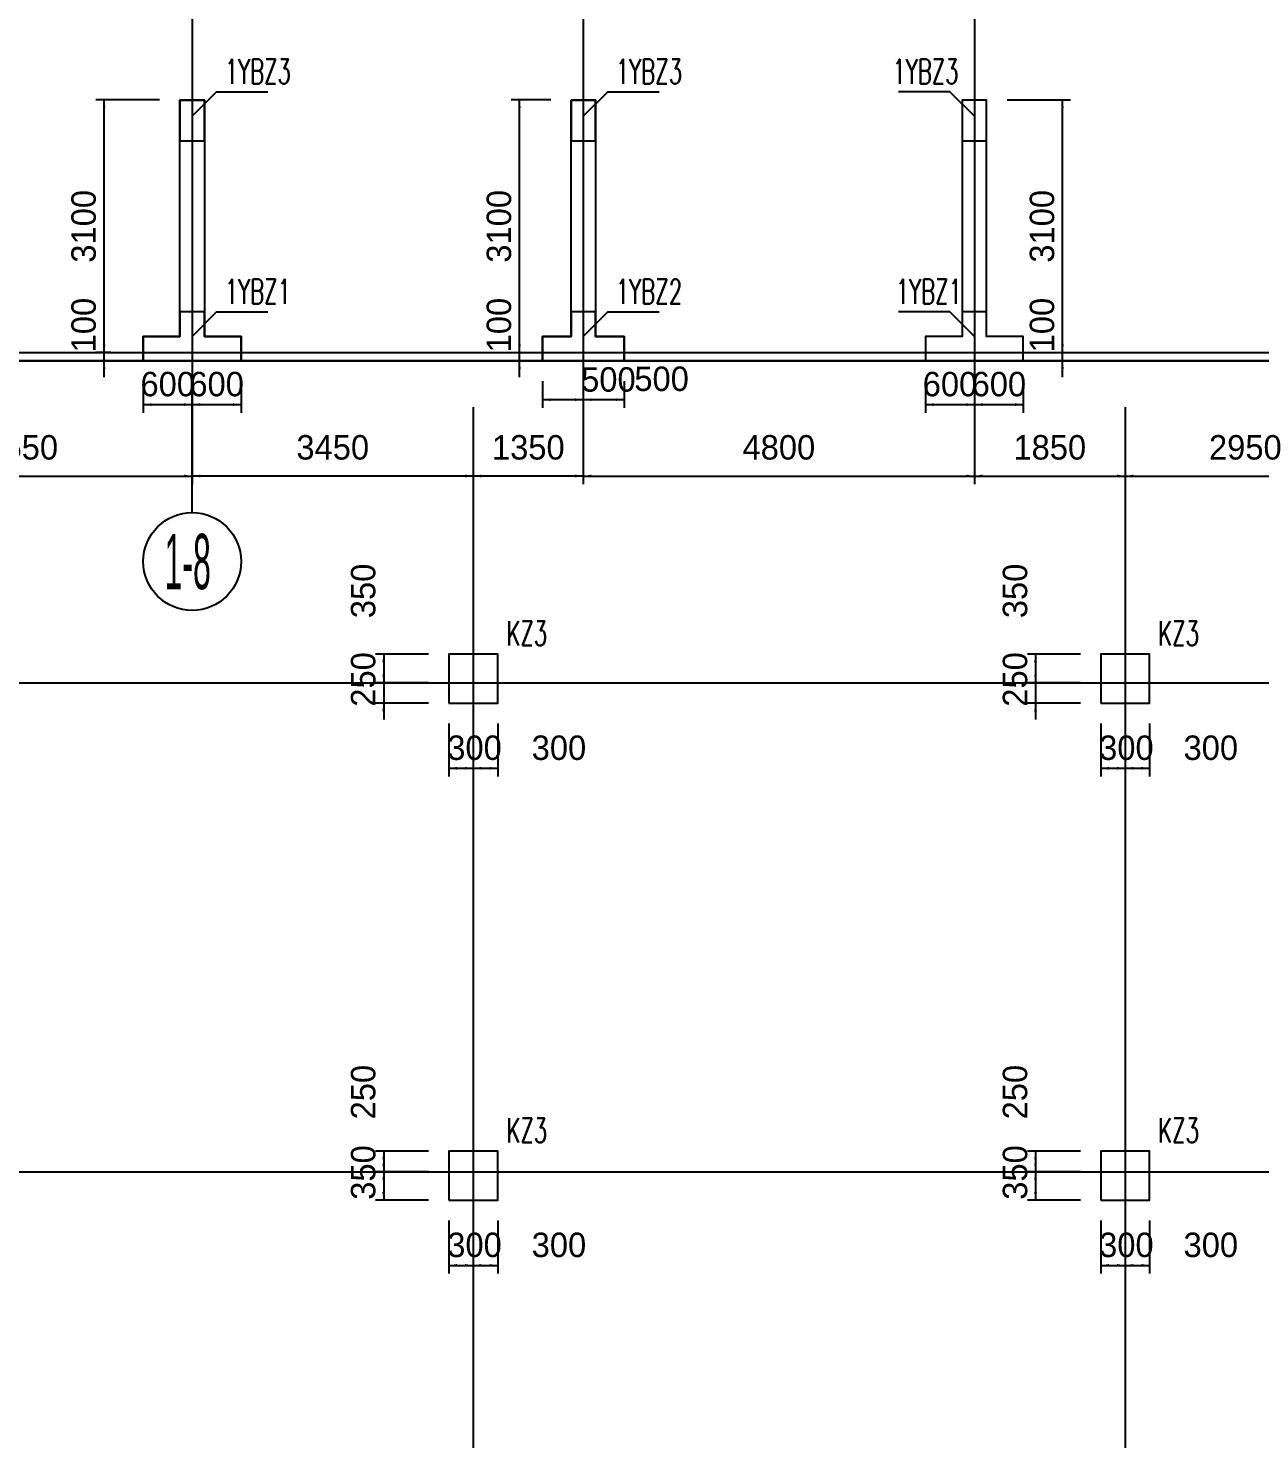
# Model space of a CAD drawing. Extents: x 19107 to 699106, y -67310 to 245688.
# Drawn here: x 621296 to 636410, y 203810 to 221119 of the extents above; entities that cross this region are included whole.
import ezdxf

# ---------------------------------------------------------------- set-up
doc = ezdxf.new("R2010")
doc.units = 0
doc.header["$LTSCALE"] = 100
doc.header["$MEASUREMENT"] = 0
doc.linetypes.add('DASHED', pattern=[19.05, 12.7, -6.35])
for name, color, linetype in [('b边缘构件', 235, 'Continuous'), ('COLU', 7, 'Continuous'), ('COLU_DASH', 9, 'DASHED'), ('DIM', 3, 'Continuous'), ('DOTE', 253, 'Continuous'), ('L-AXIS', 3, 'Continuous'), ('NUM', 7, 'Continuous'), ('TEXT', 7, 'Continuous'), ('THIN', 7, 'Continuous'), ('wall-主楼', 2, 'Continuous'), ('小尺寸', 4, 'Continuous')]:
    doc.layers.add(name, color=color, linetype=linetype)
doc.styles.add('hztxt', font='hztxt')
doc.styles.get("Standard").update_dxf_attribs({"font": 'standard'})
doc.dimstyles.get("Standard").update_dxf_attribs({"dimtxt": 300, "dimasz": 100, "dimexe": 100, "dimexo": 250, "dimgap": 100, "dimtad": 0, "dimtoh": 1, "dimdec": 0, "dimdsep": 46, "dimcen": 0.09, "dimclrt": 7, "dimadec": 0, "dimazin": 0, "dimtfac": 1, "dimtdec": 4, "dimtofl": 0, "dimtmove": 0, "dimatfit": 3, "dimfxl": 1, "dimtolj": 1, "dimtzin": 0, "dimarcsym": 0})

# ---------------------------------------------------------------- blocks, each defined once
blk = doc.blocks.new('*D1037')
at = {"layer": 'L-AXIS', "color": 0, "linetype": 'ByBlock', "lineweight": -2}
for p, q in [((632908, 216467), (632908, 215524)), ((634758, 216467), (634758, 215524)), ((632908, 215624), (634758, 215624))]:
    blk.add_line(p, q, dxfattribs=at)
for points in [[(632908, 215624), (633008, 215641), (633008, 215607)], [(634758, 215624), (634658, 215607), (634658, 215641)]]:
    blk.add_solid(points, dxfattribs=at)
at = {"layer": 'L-AXIS', "color": 7, "linetype": 'Continuous', "lineweight": -2, "insert": (633833, 215974), "char_height": 300, "width": 690, "attachment_point": 5, "style": 'hztxt'}
blk.add_mtext('1850', dxfattribs=at)
blk = doc.blocks.new('*D4028')
at = {"layer": 'L-AXIS', "color": 0, "linetype": 'ByBlock', "lineweight": -2}
for p, q in [((623308, 216467), (623308, 215524)), ((626758, 216467), (626758, 215524)), ((626758, 215624), (623308, 215624))]:
    blk.add_line(p, q, dxfattribs=at)
for points in [[(623308, 215624), (623408, 215641), (623408, 215607)], [(626758, 215624), (626658, 215607), (626658, 215641)]]:
    blk.add_solid(points, dxfattribs=at)
at = {"layer": 'L-AXIS', "color": 7, "linetype": 'Continuous', "lineweight": -2, "insert": (625033, 215974), "char_height": 300, "width": 785, "attachment_point": 5, "style": 'hztxt'}
blk.add_mtext('3450', dxfattribs=at)
blk = doc.blocks.new('*D5005')
at = {"layer": 'L-AXIS', "color": 0, "linetype": 'ByBlock', "lineweight": -2}
for p, q in [((618758, 216467), (618758, 215524)), ((623308, 216467), (623308, 215524)), ((618758, 215624), (623308, 215624))]:
    blk.add_line(p, q, dxfattribs=at)
for points in [[(618758, 215624), (618858, 215641), (618858, 215607)], [(623308, 215624), (623208, 215607), (623208, 215641)]]:
    blk.add_solid(points, dxfattribs=at)
at = {"layer": 'L-AXIS', "color": 7, "linetype": 'Continuous', "lineweight": -2, "insert": (621216, 215974), "char_height": 300, "width": 790, "attachment_point": 5, "style": 'hztxt'}
blk.add_mtext('4550', dxfattribs=at)
blk = doc.blocks.new('_AXISO')
blk.add_circle((0, 0), 0.5)
blk = doc.blocks.new('*D2911')
at = {"layer": 'L-AXIS', "color": 0, "linetype": 'ByBlock', "lineweight": -2}
for p, q in [((628108, 216467), (628108, 215524)), ((632908, 216467), (632908, 215524)), ((628108, 215624), (632908, 215624))]:
    blk.add_line(p, q, dxfattribs=at)
for points in [[(628108, 215624), (628208, 215641), (628208, 215607)], [(632908, 215624), (632808, 215607), (632808, 215641)]]:
    blk.add_solid(points, dxfattribs=at)
at = {"layer": 'L-AXIS', "color": 7, "linetype": 'Continuous', "lineweight": -2, "insert": (630508, 215974), "char_height": 300, "width": 790, "attachment_point": 5, "style": 'hztxt'}
blk.add_mtext('4800', dxfattribs=at)
blk = doc.blocks.new('*D3204')
at = {"layer": 'L-AXIS', "color": 0, "linetype": 'ByBlock', "lineweight": -2}
for p, q in [((626758, 216467), (626758, 215524)), ((628108, 216467), (628108, 215524)), ((628108, 215624), (626758, 215624))]:
    blk.add_line(p, q, dxfattribs=at)
for points in [[(626758, 215624), (626858, 215641), (626858, 215607)], [(628108, 215624), (628008, 215607), (628008, 215641)]]:
    blk.add_solid(points, dxfattribs=at)
at = {"layer": 'L-AXIS', "color": 7, "linetype": 'Continuous', "lineweight": -2, "insert": (627433, 215974), "char_height": 300, "width": 690, "attachment_point": 5, "style": 'hztxt'}
blk.add_mtext('1350', dxfattribs=at)
blk = doc.blocks.new('*D1083')
at = {"layer": 'L-AXIS', "color": 0, "linetype": 'ByBlock', "lineweight": -2}
for p, q in [((634758, 216467), (634758, 215524)), ((637708, 216467), (637708, 215524)), ((634758, 215624), (637708, 215624))]:
    blk.add_line(p, q, dxfattribs=at)
for points in [[(634758, 215624), (634858, 215641), (634858, 215607)], [(637708, 215624), (637608, 215607), (637608, 215641)]]:
    blk.add_solid(points, dxfattribs=at)
at = {"layer": 'L-AXIS', "color": 7, "linetype": 'Continuous', "lineweight": -2, "insert": (636233, 215974), "char_height": 300, "width": 775, "attachment_point": 5, "style": 'hztxt'}
blk.add_mtext('2950', dxfattribs=at)
blk = doc.blocks.new('*D5211')
at = {"layer": '小尺寸', "color": 0, "linetype": 'ByBlock', "lineweight": -2}
for p, q in [((622227, 216838), (622227, 217338)), ((622308, 217138), (622127, 217138)), ((622308, 217038), (622127, 217038))]:
    blk.add_line(p, q, dxfattribs=at)
for points in [[(622227, 217138), (622211, 217238), (622244, 217238)], [(622227, 217038), (622244, 216938), (622211, 216938)]]:
    blk.add_solid(points, dxfattribs=at)
at = {"layer": '小尺寸', "color": 7, "linetype": 'Continuous', "lineweight": -2, "insert": (621977, 217476), "char_height": 300, "width": 476.67, "attachment_point": 5, "rotation": 90, "style": 'hztxt'}
blk.add_mtext('100', dxfattribs=at)
blk = doc.blocks.new('*D4858')
at = {"layer": '小尺寸', "color": 0, "linetype": 'ByBlock', "lineweight": -2}
for p, q in [((622908, 220238), (622127, 220238)), ((622227, 217138), (622227, 220238)), ((622308, 217138), (622127, 217138))]:
    blk.add_line(p, q, dxfattribs=at)
for points in [[(622227, 220238), (622244, 220138), (622211, 220138)], [(622227, 217138), (622211, 217238), (622244, 217238)]]:
    blk.add_solid(points, dxfattribs=at)
at = {"layer": '小尺寸', "color": 7, "linetype": 'Continuous', "lineweight": -2, "insert": (621977, 218688), "char_height": 300, "width": 775, "attachment_point": 5, "rotation": 90, "style": 'hztxt'}
blk.add_mtext('3100', dxfattribs=at)
blk = doc.blocks.new('*D3099')
at = {"layer": '小尺寸', "color": 0, "linetype": 'ByBlock', "lineweight": -2}
for p, q in [((627608, 216788), (627608, 216461)), ((628108, 216788), (628108, 216461)), ((627608, 216561), (628108, 216561))]:
    blk.add_line(p, q, dxfattribs=at)
for points in [[(627608, 216561), (627708, 216577), (627708, 216544)], [(628108, 216561), (628008, 216544), (628008, 216577)]]:
    blk.add_solid(points, dxfattribs=at)
at = {"layer": '小尺寸', "color": 7, "linetype": 'Continuous', "lineweight": -2, "insert": (628416, 216807), "char_height": 300, "width": 566.67, "attachment_point": 5, "style": 'hztxt'}
blk.add_mtext('500', dxfattribs=at)
blk = doc.blocks.new('*D2733')
at = {"layer": '小尺寸', "color": 0, "linetype": 'ByBlock', "lineweight": -2}
for p, q in [((628108, 216788), (628108, 216461)), ((628608, 216788), (628608, 216461)), ((628108, 216561), (628608, 216561))]:
    blk.add_line(p, q, dxfattribs=at)
for points in [[(628108, 216561), (628208, 216577), (628208, 216544)], [(628608, 216561), (628508, 216544), (628508, 216577)]]:
    blk.add_solid(points, dxfattribs=at)
at = {"layer": '小尺寸', "color": 7, "linetype": 'Continuous', "lineweight": -2, "insert": (629069, 216815), "char_height": 300, "width": 566.67, "attachment_point": 5, "style": 'hztxt'}
blk.add_mtext('500', dxfattribs=at)
blk = doc.blocks.new('*D3008')
at = {"layer": '小尺寸', "color": 0, "linetype": 'ByBlock', "lineweight": -2}
for p, q in [((627324, 216838), (627324, 217338)), ((627157, 217138), (627224, 217138)), ((627358, 217038), (627224, 217038))]:
    blk.add_line(p, q, dxfattribs=at)
for points in [[(627324, 217138), (627308, 217238), (627341, 217238)], [(627324, 217038), (627341, 216938), (627308, 216938)]]:
    blk.add_solid(points, dxfattribs=at)
at = {"layer": '小尺寸', "color": 7, "linetype": 'Continuous', "lineweight": -2, "insert": (627074, 217476), "char_height": 300, "width": 476.67, "attachment_point": 5, "rotation": 90, "style": 'hztxt'}
blk.add_mtext('100', dxfattribs=at)
blk = doc.blocks.new('*D3966')
at = {"layer": '小尺寸', "color": 0, "linetype": 'ByBlock', "lineweight": -2}
for p, q in [((627708, 220238), (627224, 220238)), ((627324, 217138), (627324, 220238)), ((627157, 217138), (627224, 217138))]:
    blk.add_line(p, q, dxfattribs=at)
for points in [[(627324, 220238), (627341, 220138), (627308, 220138)], [(627324, 217138), (627308, 217238), (627341, 217238)]]:
    blk.add_solid(points, dxfattribs=at)
at = {"layer": '小尺寸', "color": 7, "linetype": 'Continuous', "lineweight": -2, "insert": (627074, 218688), "char_height": 300, "width": 775, "attachment_point": 5, "rotation": 90, "style": 'hztxt'}
blk.add_mtext('3100', dxfattribs=at)
blk = doc.blocks.new('*D1700')
at = {"layer": '小尺寸', "color": 0, "linetype": 'ByBlock', "lineweight": -2}
for p, q in [((633989, 216838), (633989, 217338)), ((633908, 217138), (634089, 217138)), ((633908, 217038), (634089, 217038))]:
    blk.add_line(p, q, dxfattribs=at)
for points in [[(633989, 217138), (633972, 217238), (634005, 217238)], [(633989, 217038), (634005, 216938), (633972, 216938)]]:
    blk.add_solid(points, dxfattribs=at)
at = {"layer": '小尺寸', "color": 7, "linetype": 'Continuous', "lineweight": -2, "insert": (633739, 217476), "char_height": 300, "width": 476.67, "attachment_point": 5, "rotation": 90, "style": 'hztxt'}
blk.add_mtext('100', dxfattribs=at)
blk = doc.blocks.new('*D1323')
at = {"layer": '小尺寸', "color": 0, "linetype": 'ByBlock', "lineweight": -2}
for p, q in [((633308, 220238), (634089, 220238)), ((633989, 217138), (633989, 220238)), ((633908, 217138), (634089, 217138))]:
    blk.add_line(p, q, dxfattribs=at)
for points in [[(633989, 220238), (634005, 220138), (633972, 220138)], [(633989, 217138), (633972, 217238), (634005, 217238)]]:
    blk.add_solid(points, dxfattribs=at)
at = {"layer": '小尺寸', "color": 7, "linetype": 'Continuous', "lineweight": -2, "insert": (633739, 218688), "char_height": 300, "width": 775, "attachment_point": 5, "rotation": 90, "style": 'hztxt'}
blk.add_mtext('3100', dxfattribs=at)
blk = doc.blocks.new('*D2159')
at = {"layer": '小尺寸', "color": 0, "linetype": 'ByBlock', "lineweight": -2}
for p, q in [((623308, 216788), (623308, 216400)), ((623908, 216788), (623908, 216400)), ((623308, 216500), (623908, 216500))]:
    blk.add_line(p, q, dxfattribs=at)
for points in [[(623308, 216500), (623408, 216517), (623408, 216483)], [(623908, 216500), (623808, 216483), (623808, 216517)]]:
    blk.add_solid(points, dxfattribs=at)
at = {"layer": '小尺寸', "color": 7, "linetype": 'Continuous', "lineweight": -2, "insert": (623608, 216750), "char_height": 300, "width": 556.67, "attachment_point": 5, "style": 'hztxt'}
blk.add_mtext('600', dxfattribs=at)
blk = doc.blocks.new('*D3102')
at = {"layer": '小尺寸', "color": 0, "linetype": 'ByBlock', "lineweight": -2}
for p, q in [((622708, 216788), (622708, 216400)), ((623308, 216788), (623308, 216400)), ((622708, 216500), (623308, 216500))]:
    blk.add_line(p, q, dxfattribs=at)
for points in [[(622708, 216500), (622808, 216517), (622808, 216483)], [(623308, 216500), (623208, 216483), (623208, 216517)]]:
    blk.add_solid(points, dxfattribs=at)
at = {"layer": '小尺寸', "color": 7, "linetype": 'Continuous', "lineweight": -2, "insert": (623008, 216750), "char_height": 300, "width": 556.67, "attachment_point": 5, "style": 'hztxt'}
blk.add_mtext('600', dxfattribs=at)
blk = doc.blocks.new('*D2738')
at = {"layer": '小尺寸', "color": 0, "linetype": 'ByBlock', "lineweight": -2}
for p, q in [((632908, 216788), (632908, 216400)), ((633508, 216788), (633508, 216400)), ((632908, 216500), (633508, 216500))]:
    blk.add_line(p, q, dxfattribs=at)
for points in [[(632908, 216500), (633008, 216517), (633008, 216483)], [(633508, 216500), (633408, 216483), (633408, 216517)]]:
    blk.add_solid(points, dxfattribs=at)
at = {"layer": '小尺寸', "color": 7, "linetype": 'Continuous', "lineweight": -2, "insert": (633208, 216750), "char_height": 300, "width": 556.67, "attachment_point": 5, "style": 'hztxt'}
blk.add_mtext('600', dxfattribs=at)
blk = doc.blocks.new('*D1029')
at = {"layer": '小尺寸', "color": 0, "linetype": 'ByBlock', "lineweight": -2}
for p, q in [((632308, 216788), (632308, 216400)), ((632908, 216788), (632908, 216400)), ((632308, 216500), (632908, 216500))]:
    blk.add_line(p, q, dxfattribs=at)
for points in [[(632308, 216500), (632408, 216517), (632408, 216483)], [(632908, 216500), (632808, 216483), (632808, 216517)]]:
    blk.add_solid(points, dxfattribs=at)
at = {"layer": '小尺寸', "color": 7, "linetype": 'Continuous', "lineweight": -2, "insert": (632608, 216750), "char_height": 300, "width": 556.67, "attachment_point": 5, "style": 'hztxt'}
blk.add_mtext('600', dxfattribs=at)
blk = doc.blocks.new('*D4328')
at = {"layer": 'DIM', "color": 0, "linetype": 'ByBlock', "lineweight": -2}
for p, q in [((634208, 207338), (633558, 207338)), ((633658, 207338), (633658, 207088)), ((634208, 207088), (633558, 207088))]:
    blk.add_line(p, q, dxfattribs=at)
for points in [[(633658, 207338), (633675, 207238), (633641, 207238)], [(633658, 207088), (633641, 207188), (633675, 207188)]]:
    blk.add_solid(points, dxfattribs=at)
at = {"layer": 'DIM', "color": 7, "linetype": 'Continuous', "lineweight": -2, "insert": (633408, 208064), "char_height": 300, "width": 566.67, "attachment_point": 5, "rotation": 90, "style": 'hztxt'}
blk.add_mtext('250', dxfattribs=at)
blk = doc.blocks.new('*D3931')
at = {"layer": 'DIM', "color": 0, "linetype": 'ByBlock', "lineweight": -2}
for p, q in [((634208, 207088), (633558, 207088)), ((633658, 207088), (633658, 206738)), ((634208, 206738), (633558, 206738))]:
    blk.add_line(p, q, dxfattribs=at)
for points in [[(633658, 207088), (633675, 206988), (633641, 206988)], [(633658, 206738), (633641, 206838), (633675, 206838)]]:
    blk.add_solid(points, dxfattribs=at)
at = {"layer": 'DIM', "color": 7, "linetype": 'Continuous', "lineweight": -2, "insert": (633408, 207078), "char_height": 300, "width": 566.67, "attachment_point": 5, "rotation": 90, "style": 'hztxt'}
blk.add_mtext('350', dxfattribs=at)
blk = doc.blocks.new('*D2256')
at = {"layer": 'DIM', "color": 0, "linetype": 'ByBlock', "lineweight": -2}
for p, q in [((634458, 206488), (634458, 205838)), ((634758, 206488), (634758, 205838)), ((634458, 205938), (634758, 205938))]:
    blk.add_line(p, q, dxfattribs=at)
for points in [[(634458, 205938), (634558, 205955), (634558, 205921)], [(634758, 205938), (634658, 205921), (634658, 205955)]]:
    blk.add_solid(points, dxfattribs=at)
at = {"layer": 'DIM', "color": 7, "linetype": 'Continuous', "lineweight": -2, "insert": (634773, 206188), "char_height": 300, "width": 566.67, "attachment_point": 5, "style": 'hztxt'}
blk.add_mtext('300', dxfattribs=at)
blk = doc.blocks.new('*D1877')
at = {"layer": 'DIM', "color": 0, "linetype": 'ByBlock', "lineweight": -2}
for p, q in [((634758, 206488), (634758, 205838)), ((635058, 206488), (635058, 205838)), ((634758, 205938), (635058, 205938))]:
    blk.add_line(p, q, dxfattribs=at)
for points in [[(634758, 205938), (634858, 205955), (634858, 205921)], [(635058, 205938), (634958, 205921), (634958, 205955)]]:
    blk.add_solid(points, dxfattribs=at)
at = {"layer": 'DIM', "color": 7, "linetype": 'Continuous', "lineweight": -2, "insert": (635809, 206188), "char_height": 300, "width": 566.67, "attachment_point": 5, "style": 'hztxt'}
blk.add_mtext('300', dxfattribs=at)
blk = doc.blocks.new('*D2761')
at = {"layer": 'DIM', "color": 0, "linetype": 'ByBlock', "lineweight": -2}
for p, q in [((626208, 207338), (625558, 207338)), ((625658, 207338), (625658, 207088)), ((626208, 207088), (625558, 207088))]:
    blk.add_line(p, q, dxfattribs=at)
for points in [[(625658, 207338), (625675, 207238), (625641, 207238)], [(625658, 207088), (625641, 207188), (625675, 207188)]]:
    blk.add_solid(points, dxfattribs=at)
at = {"layer": 'DIM', "color": 7, "linetype": 'Continuous', "lineweight": -2, "insert": (625408, 208064), "char_height": 300, "width": 566.67, "attachment_point": 5, "rotation": 90, "style": 'hztxt'}
blk.add_mtext('250', dxfattribs=at)
blk = doc.blocks.new('*D3023')
at = {"layer": 'DIM', "color": 0, "linetype": 'ByBlock', "lineweight": -2}
for p, q in [((626208, 207088), (625558, 207088)), ((625658, 207088), (625658, 206738)), ((626208, 206738), (625558, 206738))]:
    blk.add_line(p, q, dxfattribs=at)
for points in [[(625658, 207088), (625675, 206988), (625641, 206988)], [(625658, 206738), (625641, 206838), (625675, 206838)]]:
    blk.add_solid(points, dxfattribs=at)
at = {"layer": 'DIM', "color": 7, "linetype": 'Continuous', "lineweight": -2, "insert": (625408, 207078), "char_height": 300, "width": 566.67, "attachment_point": 5, "rotation": 90, "style": 'hztxt'}
blk.add_mtext('350', dxfattribs=at)
blk = doc.blocks.new('*D2692')
at = {"layer": 'DIM', "color": 0, "linetype": 'ByBlock', "lineweight": -2}
for p, q in [((626458, 206488), (626458, 205838)), ((626758, 206488), (626758, 205838)), ((626458, 205938), (626758, 205938))]:
    blk.add_line(p, q, dxfattribs=at)
for points in [[(626458, 205938), (626558, 205955), (626558, 205921)], [(626758, 205938), (626658, 205921), (626658, 205955)]]:
    blk.add_solid(points, dxfattribs=at)
at = {"layer": 'DIM', "color": 7, "linetype": 'Continuous', "lineweight": -2, "insert": (626773, 206188), "char_height": 300, "width": 566.67, "attachment_point": 5, "style": 'hztxt'}
blk.add_mtext('300', dxfattribs=at)
blk = doc.blocks.new('*D1005')
at = {"layer": 'DIM', "color": 0, "linetype": 'ByBlock', "lineweight": -2}
for p, q in [((626758, 206488), (626758, 205838)), ((627058, 206488), (627058, 205838)), ((626758, 205938), (627058, 205938))]:
    blk.add_line(p, q, dxfattribs=at)
for points in [[(626758, 205938), (626858, 205955), (626858, 205921)], [(627058, 205938), (626958, 205921), (626958, 205955)]]:
    blk.add_solid(points, dxfattribs=at)
at = {"layer": 'DIM', "color": 7, "linetype": 'Continuous', "lineweight": -2, "insert": (627809, 206188), "char_height": 300, "width": 566.67, "attachment_point": 5, "style": 'hztxt'}
blk.add_mtext('300', dxfattribs=at)
blk = doc.blocks.new('*D4666')
at = {"layer": 'DIM', "color": 0, "linetype": 'ByBlock', "lineweight": -2}
for p, q in [((634208, 213438), (633558, 213438)), ((633658, 213438), (633658, 213088)), ((634208, 213088), (633558, 213088))]:
    blk.add_line(p, q, dxfattribs=at)
for points in [[(633658, 213438), (633675, 213338), (633641, 213338)], [(633658, 213088), (633641, 213188), (633675, 213188)]]:
    blk.add_solid(points, dxfattribs=at)
at = {"layer": 'DIM', "color": 7, "linetype": 'Continuous', "lineweight": -2, "insert": (633408, 214214), "char_height": 300, "width": 566.67, "attachment_point": 5, "rotation": 90, "style": 'hztxt'}
blk.add_mtext('350', dxfattribs=at)
blk = doc.blocks.new('*D234')
at = {"layer": 'DIM', "color": 0, "linetype": 'ByBlock', "lineweight": -2}
for p, q in [((633658, 213288), (633658, 212638)), ((634208, 213088), (633558, 213088)), ((634208, 212838), (633558, 212838))]:
    blk.add_line(p, q, dxfattribs=at)
for points in [[(633658, 213088), (633641, 213188), (633675, 213188)], [(633658, 212838), (633675, 212738), (633641, 212738)]]:
    blk.add_solid(points, dxfattribs=at)
at = {"layer": 'DIM', "color": 7, "linetype": 'Continuous', "lineweight": -2, "insert": (633408, 213128), "char_height": 300, "width": 566.67, "attachment_point": 5, "rotation": 90, "style": 'hztxt'}
blk.add_mtext('250', dxfattribs=at)
blk = doc.blocks.new('*D5182')
at = {"layer": 'DIM', "color": 0, "linetype": 'ByBlock', "lineweight": -2}
for p, q in [((634458, 212588), (634458, 211938)), ((634758, 212588), (634758, 211938)), ((634458, 212038), (634758, 212038))]:
    blk.add_line(p, q, dxfattribs=at)
for points in [[(634458, 212038), (634558, 212055), (634558, 212021)], [(634758, 212038), (634658, 212021), (634658, 212055)]]:
    blk.add_solid(points, dxfattribs=at)
at = {"layer": 'DIM', "color": 7, "linetype": 'Continuous', "lineweight": -2, "insert": (634773, 212288), "char_height": 300, "width": 566.67, "attachment_point": 5, "style": 'hztxt'}
blk.add_mtext('300', dxfattribs=at)
blk = doc.blocks.new('*D3499')
at = {"layer": 'DIM', "color": 0, "linetype": 'ByBlock', "lineweight": -2}
for p, q in [((634758, 212588), (634758, 211938)), ((635058, 212588), (635058, 211938)), ((634758, 212038), (635058, 212038))]:
    blk.add_line(p, q, dxfattribs=at)
for points in [[(634758, 212038), (634858, 212055), (634858, 212021)], [(635058, 212038), (634958, 212021), (634958, 212055)]]:
    blk.add_solid(points, dxfattribs=at)
at = {"layer": 'DIM', "color": 7, "linetype": 'Continuous', "lineweight": -2, "insert": (635809, 212288), "char_height": 300, "width": 566.67, "attachment_point": 5, "style": 'hztxt'}
blk.add_mtext('300', dxfattribs=at)
blk = doc.blocks.new('*D3114')
at = {"layer": 'DIM', "color": 0, "linetype": 'ByBlock', "lineweight": -2}
for p, q in [((626208, 213438), (625558, 213438)), ((625658, 213438), (625658, 213088)), ((626208, 213088), (625558, 213088))]:
    blk.add_line(p, q, dxfattribs=at)
for points in [[(625658, 213438), (625675, 213338), (625641, 213338)], [(625658, 213088), (625641, 213188), (625675, 213188)]]:
    blk.add_solid(points, dxfattribs=at)
at = {"layer": 'DIM', "color": 7, "linetype": 'Continuous', "lineweight": -2, "insert": (625408, 214214), "char_height": 300, "width": 566.67, "attachment_point": 5, "rotation": 90, "style": 'hztxt'}
blk.add_mtext('350', dxfattribs=at)
blk = doc.blocks.new('*D3347')
at = {"layer": 'DIM', "color": 0, "linetype": 'ByBlock', "lineweight": -2}
for p, q in [((625658, 213288), (625658, 212638)), ((626208, 213088), (625558, 213088)), ((626208, 212838), (625558, 212838))]:
    blk.add_line(p, q, dxfattribs=at)
for points in [[(625658, 213088), (625641, 213188), (625675, 213188)], [(625658, 212838), (625675, 212738), (625641, 212738)]]:
    blk.add_solid(points, dxfattribs=at)
at = {"layer": 'DIM', "color": 7, "linetype": 'Continuous', "lineweight": -2, "insert": (625408, 213128), "char_height": 300, "width": 566.67, "attachment_point": 5, "rotation": 90, "style": 'hztxt'}
blk.add_mtext('250', dxfattribs=at)
blk = doc.blocks.new('*D4301')
at = {"layer": 'DIM', "color": 0, "linetype": 'ByBlock', "lineweight": -2}
for p, q in [((626458, 212588), (626458, 211938)), ((626758, 212588), (626758, 211938)), ((626458, 212038), (626758, 212038))]:
    blk.add_line(p, q, dxfattribs=at)
for points in [[(626458, 212038), (626558, 212055), (626558, 212021)], [(626758, 212038), (626658, 212021), (626658, 212055)]]:
    blk.add_solid(points, dxfattribs=at)
at = {"layer": 'DIM', "color": 7, "linetype": 'Continuous', "lineweight": -2, "insert": (626773, 212288), "char_height": 300, "width": 566.67, "attachment_point": 5, "style": 'hztxt'}
blk.add_mtext('300', dxfattribs=at)
blk = doc.blocks.new('*D3947')
at = {"layer": 'DIM', "color": 0, "linetype": 'ByBlock', "lineweight": -2}
for p, q in [((626758, 212588), (626758, 211938)), ((627058, 212588), (627058, 211938)), ((626758, 212038), (627058, 212038))]:
    blk.add_line(p, q, dxfattribs=at)
for points in [[(626758, 212038), (626858, 212055), (626858, 212021)], [(627058, 212038), (626958, 212021), (626958, 212055)]]:
    blk.add_solid(points, dxfattribs=at)
at = {"layer": 'DIM', "color": 7, "linetype": 'Continuous', "lineweight": -2, "insert": (627809, 212288), "char_height": 300, "width": 566.67, "attachment_point": 5, "style": 'hztxt'}
blk.add_mtext('300', dxfattribs=at)

msp = doc.modelspace()

# ---------------------------------------------------------------- linework, layer by layer
at = {"color": 1, "lineweight": 30}
msp.add_lwpolyline([(604008.1, 230737.9), (604008.1, 228587.9), (603408.1, 228587.9), (603408.1, 225137.9), (604008.1, 225137.9), (604008.1, 222137.9), (608308.1, 222137.9), (608308.1, 217037.9), (652208.1, 217037.9)], dxfattribs=at)
at = {"layer": 'b边缘构件'}
for points in [[(623158.1, 220237.9), (623458.1, 220237.9)], [(623158.1, 220237.9), (623158.1, 219737.9), (623458.1, 219737.9), (623458.1, 220237.9), (623158.1, 220237.9)], [(627958.1, 220237.9), (628258.1, 220237.9)], [(627958.1, 220237.9), (627958.1, 219737.9), (628258.1, 219737.9), (628258.1, 220237.9), (627958.1, 220237.9)], [(633058.1, 220237.9), (632758.1, 220237.9)], [(632758.1, 220237.9), (632758.1, 219737.9), (633058.1, 219737.9), (633058.1, 220237.9), (632758.1, 220237.9)], [(622708.1, 217337.9), (622708.1, 217037.9), (623908.1, 217037.9), (623908.1, 217337.9), (623458.1, 217337.9), (623458.1, 217637.9), (623158.1, 217637.9), (623158.1, 217337.9), (622708.1, 217337.9)], [(627608.1, 217337.9), (627608.1, 217037.9), (628608.1, 217037.9), (628608.1, 217337.9), (628258.1, 217337.9), (628258.1, 217637.9), (627958.1, 217637.9), (627958.1, 217337.9), (627608.1, 217337.9)], [(632308.1, 217337.9), (632308.1, 217037.9), (633508.1, 217037.9), (633508.1, 217337.9), (633058.1, 217337.9), (633058.1, 217637.9), (632758.1, 217637.9), (632758.1, 217337.9), (632308.1, 217337.9)], [(627608.1, 217337.9), (627958.1, 217337.9)], [(627608.1, 217037.9), (627608.1, 217337.9)], [(628258.1, 217337.9), (628608.1, 217337.9)], [(628608.1, 217337.9), (628608.1, 217037.9)], [(627608.1, 217037.9), (627958.1, 217037.9)], [(627958.1, 217037.9), (628608.1, 217037.9)]]:
    msp.add_lwpolyline(points, dxfattribs=at)
at = {"layer": 'COLU'}
for points in [[(626458.1, 212837.9), (627058.1, 212837.9), (627058.1, 213437.9), (626458.1, 213437.9)], [(634458.1, 212837.9), (635058.1, 212837.9), (635058.1, 213437.9), (634458.1, 213437.9)], [(626458.1, 206737.9), (627058.1, 206737.9), (627058.1, 207337.9), (626458.1, 207337.9)], [(634458.1, 206737.9), (635058.1, 206737.9), (635058.1, 207337.9), (634458.1, 207337.9)]]:
    msp.add_lwpolyline(points, close=True, dxfattribs=at)
at = {"layer": 'COLU_DASH'}
for p, q in [((623158.1, 219737.9), (623458.1, 219737.9)), ((627958.1, 219737.9), (628258.1, 219737.9)), ((632758.1, 219737.9), (633058.1, 219737.9))]:
    msp.add_line(p, q, dxfattribs=at)
at = {"layer": 'DOTE'}
for p, q in [((632908.1, 234260.7), (632908.1, 216466.5)), ((623308.1, 234041.4), (623308.1, 216247.2)), ((628108.1, 225237.9), (628108.1, 216466.5)), ((608408.1, 217137.9), (664768.6, 217137.9)), ((626758.1, 216330.8), (626758.1, 179087.9)), ((634758.1, 216271.9), (634758.1, 167587.9)), ((488717.2, 213087.9), (664518.6, 213087.9)), ((488958, 207087.9), (664518.6, 207087.9))]:
    msp.add_line(p, q, dxfattribs=at)
at = {"layer": 'L-AXIS'}
msp.add_line((623308.1, 215174.9), (623308.1, 216716.5), dxfattribs=at)
at = {"layer": 'THIN', "color": 200}
for points in [[(623308.1, 220037.9), (623608.1, 220337.9), (624238.1, 220337.9)], [(628108.1, 220037.9), (628408.1, 220337.9), (629038.1, 220337.9)], [(632908.1, 220037.9), (632608.1, 220337.9), (631978.1, 220337.9)], [(623308.1, 217337.9), (623608.1, 217637.9), (624238.1, 217637.9)], [(628108.1, 217337.9), (628408.1, 217637.9), (629038.1, 217637.9)], [(632908.1, 217337.9), (632608.1, 217637.9), (631978.1, 217637.9)]]:
    msp.add_lwpolyline(points, dxfattribs=at)
at = {"layer": 'wall-主楼'}
for points in [[(622708.1, 217037.9), (622708.1, 217337.9), (623158.1, 217337.9), (623158.1, 220237.9), (623458.1, 220237.9), (623458.1, 217337.9), (623908.1, 217337.9), (623908.1, 217037.9)], [(627608.1, 217037.9), (627608.1, 217337.9), (627958.1, 217337.9), (627958.1, 220237.9), (628258.1, 220237.9), (628258.1, 217337.9), (628608.1, 217337.9), (628608.1, 217037.9)], [(633508.1, 217037.9), (633508.1, 217337.9), (633058.1, 217337.9), (633058.1, 220237.9), (632758.1, 220237.9), (632758.1, 217337.9), (632308.1, 217337.9), (632308.1, 217037.9)]]:
    msp.add_lwpolyline(points, close=True, dxfattribs=at)

# ---------------------------------------------------------------- block references
at = {"layer": 'L-AXIS'}
ref = msp.add_blockref('_AXISO', (623308.1, 214574.9), dxfattribs=dict(at, xscale=1199.999999999997, yscale=1200, rotation=359.9996457873818))
ref.add_attrib('A', '1-8', (622968.7, 214235.5), dxfattribs={"height": 678.82, "style": 'hztxt', "width": 0.433333})

# ---------------------------------------------------------------- texts
at = {"layer": 'NUM', "color": 200, "width": 0.7}
for p in [(627164.1, 213544), (635164.1, 213544), (627164.1, 207444), (635164.1, 207444)]:
    msp.add_text('KZ3', height=300, dxfattribs=at).set_placement(p)
at = {"layer": 'TEXT', "color": 200, "width": 0.7}
for s, p in [('1YBZ3', (623708.1, 220437.9)), ('1YBZ3', (628508.1, 220437.9)), ('1YBZ1', (623708.1, 217737.9)), ('1YBZ2', (628508.1, 217737.9))]:
    msp.add_text(s, height=300, dxfattribs=at).set_placement(p)
for s, p in [('1YBZ3', (631902.3, 220437.9)), ('1YBZ1', (631942.7, 217737.9))]:
    msp.add_text(s, height=300, rotation=360, dxfattribs=at).set_placement(p)

# ---------------------------------------------------------------- dimensions: what is measured, and where the dimension line sits
at = {"layer": 'DIM', "color": 200}
for p1, p2, picture, middle in [((626458.1, 213437.9), (626458.1, 213087.9), '*D3114', (625408.1, 213656)), ((634458.1, 213437.9), (634458.1, 213087.9), '*D4666', (633408.1, 213656)), ((626458.1, 213087.9), (626458.1, 212837.9), '*D3347', (625408.1, 212619.9)), ((634458.1, 213087.9), (634458.1, 212837.9), '*D234', (633408.1, 212619.9)), ((626458.1, 212837.9), (626758.1, 212837.9), '*D4301', (626240, 212287.9)), ((626758.1, 212837.9), (627058.1, 212837.9), '*D3947', (627276.1, 212287.9)), ((634458.1, 212837.9), (634758.1, 212837.9), '*D5182', (634240, 212287.9)), ((634758.1, 212837.9), (635058.1, 212837.9), '*D3499', (635276.1, 212287.9)), ((626458.1, 207337.9), (626458.1, 207087.9), '*D2761', (625408.1, 207556)), ((634458.1, 207337.9), (634458.1, 207087.9), '*D4328', (633408.1, 207556)), ((626458.1, 207087.9), (626458.1, 206737.9), '*D3023', (625408.1, 206519.9)), ((634458.1, 207087.9), (634458.1, 206737.9), '*D3931', (633408.1, 206519.9)), ((626458.1, 206737.9), (626758.1, 206737.9), '*D2692', (626240, 206187.9)), ((626758.1, 206737.9), (627058.1, 206737.9), '*D1005', (627276.1, 206187.9)), ((634458.1, 206737.9), (634758.1, 206737.9), '*D2256', (634240, 206187.9)), ((634758.1, 206737.9), (635058.1, 206737.9), '*D1877', (635276.1, 206187.9))]:
    dim = msp.add_aligned_dim(p1=p1, p2=p2, distance=-800, dimstyle='Standard', dxfattribs=at)
    dim.commit()
    dim.dimension.update_dxf_attribs({"geometry": picture, "text_midpoint": middle})
at = {"layer": 'L-AXIS'}
for base, p1, p2, picture, middle in [((623308.1, 215624.1), (618758.1, 216716.5), (623308.1, 216716.5), '*D5005', (621216.2, 215974.1)), ((632908.1, 215624.1), (628108.1, 216716.5), (632908.1, 216716.5), '*D2911', (630508.1, 215974.1)), ((634758.1, 215624.1), (632908.1, 216716.5), (634758.1, 216716.5), '*D1037', (633833.1, 215974.1)), ((637708.1, 215624.1), (634758.1, 216716.5), (637708.1, 216716.5), '*D1083', (636233.1, 215974.1))]:
    dim = msp.add_linear_dim(base=base, p1=p1, p2=p2, dimstyle='Standard', dxfattribs=at)
    dim.commit()
    dim.dimension.update_dxf_attribs({"geometry": picture, "text_midpoint": middle})
for base, p1, p2, picture, middle in [((623308.1, 215624.1), (626758.1, 216716.5), (623308.1, 216716.5), '*D4028', (625033.1, 215974.1)), ((626758.1, 215624.1), (628108.1, 216716.5), (626758.1, 216716.5), '*D3204', (627433.1, 215974.1))]:
    dim = msp.add_linear_dim(base=base, p1=p1, p2=p2, angle=180, dimstyle='Standard', dxfattribs=at)
    dim.commit()
    dim.dimension.update_dxf_attribs({"geometry": picture, "text_midpoint": middle})
at = {"layer": '小尺寸'}
for base, p1, p2, picture, middle in [((622227.5, 220237.9), (622558.1, 217137.9), (623158.1, 220237.9), '*D4858', (621977.5, 218687.9)), ((627324.3, 220237.9), (627407.1, 217137.9), (627958.1, 220237.9), '*D3966', (627074.3, 218687.9)), ((633988.7, 220237.9), (633658.1, 217137.9), (633058.1, 220237.9), '*D1323', (633738.7, 218687.9)), ((622227.5, 217137.9), (622558.1, 217037.9), (622558.1, 217137.9), '*D5211', (621977.5, 217087.9)), ((627324.3, 217137.9), (627608.1, 217037.9), (627407.1, 217137.9), '*D3008', (627074.3, 217087.9)), ((633988.7, 217137.9), (633658.1, 217037.9), (633658.1, 217137.9), '*D1700', (633738.7, 217087.9))]:
    dim = msp.add_linear_dim(base=base, p1=p1, p2=p2, angle=90, dimstyle='Standard', dxfattribs=at)
    dim.commit()
    dim.dimension.update_dxf_attribs({"geometry": picture, "text_midpoint": middle})
for base, p1, p2, picture, middle in [((623308.1, 216500.1), (622708.1, 217037.9), (623308.1, 217037.9), '*D3102', (623008.1, 216750.1)), ((623908.1, 216500.1), (623308.1, 217037.9), (623908.1, 217037.9), '*D2159', (623608.1, 216750.1)), ((628108.1, 216560.5), (627608.1, 217037.9), (628108.1, 217037.9), '*D3099', (627782.7, 216806.6)), ((628608.1, 216560.5), (628108.1, 217037.9), (628608.1, 217037.9), '*D2733', (628435.5, 216815.2)), ((632908.1, 216500.1), (632308.1, 217037.9), (632908.1, 217037.9), '*D1029', (632608.1, 216750.1)), ((633508.1, 216500.1), (632908.1, 217037.9), (633508.1, 217037.9), '*D2738', (633208.1, 216750.1))]:
    dim = msp.add_linear_dim(base=base, p1=p1, p2=p2, dimstyle='Standard', dxfattribs=at)
    dim.commit()
    dim.dimension.update_dxf_attribs({"geometry": picture, "text_midpoint": middle})

doc.saveas('drawing.dxf')
